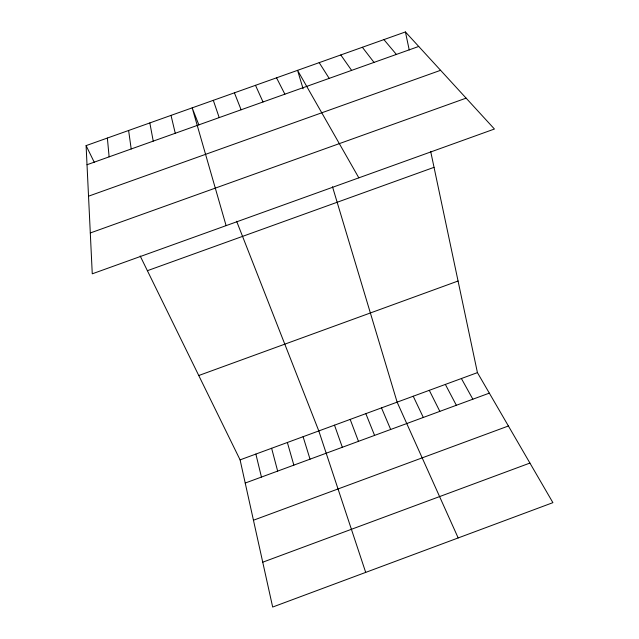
<?xml version="1.0" encoding="UTF-8"?>
<svg xmlns="http://www.w3.org/2000/svg" width="639" height="639" viewBox="0 0 639 639"><rect width="100%" height="100%" fill="white"/><g stroke="black" fill="none" stroke-linecap="round" stroke-linejoin="round"><path stroke-width="0.96" d="M262.741 562.2L529.931 463.067M245.224 483.044L489.33 393.137M253.451 520.226L508.404 425.997M240.088 459.864L477.429 372.633L552.903 502.653L272.669 607.05L240.088 459.864L140.173 255.975M198.753 375.516L458.067 281.016M90.299 232.971L466.119 98.142M147.385 270.696L434.041 167.338M88.525 196.189L440.591 70.306M86.097 145.62L405.422 31.95L494.434 129.022L92.264 273.819L86.097 145.62L94.252 162.266M87.016 164.734L418.721 46.455M383.911 39.61L396.38 54.419M362.369 47.278L374.015 62.398M340.795 54.954L351.61 70.386M319.196 62.646L329.181 78.381M358.83 177.842L297.566 70.346L303.11 88.813M461.398 378.528L472.844 399.207M445.359 384.422L456.35 405.286M276.543 77.83L284.882 94.181M429.296 390.325L439.832 411.364M413.225 396.236L423.306 417.451M255.496 85.322L263.012 101.976M458.179 537.942L397.131 402.147L332.496 186.74M381.499 407.89L390.677 429.472M365.843 413.649L374.574 435.399M234.417 92.823L241.119 109.78M198.881 124.956L192.179 107.855L226.102 225.631M236.622 221.254L318.805 430.934L365.692 572.392M350.18 419.4L358.463 441.333M334.501 425.167L342.336 447.276M213.314 100.339L219.201 117.6M303.094 436.709L310.035 459.177M287.366 442.492L293.852 465.136M271.623 448.274L277.661 471.103M255.864 454.065L261.447 477.069M171.02 115.387L175.262 133.263M405.422 31.95L409.224 49.946M430.67 151.395L477.429 372.633M149.83 122.936L153.24 141.115M128.615 130.484L131.195 148.975M107.368 138.048L109.125 156.851"/></g></svg>
